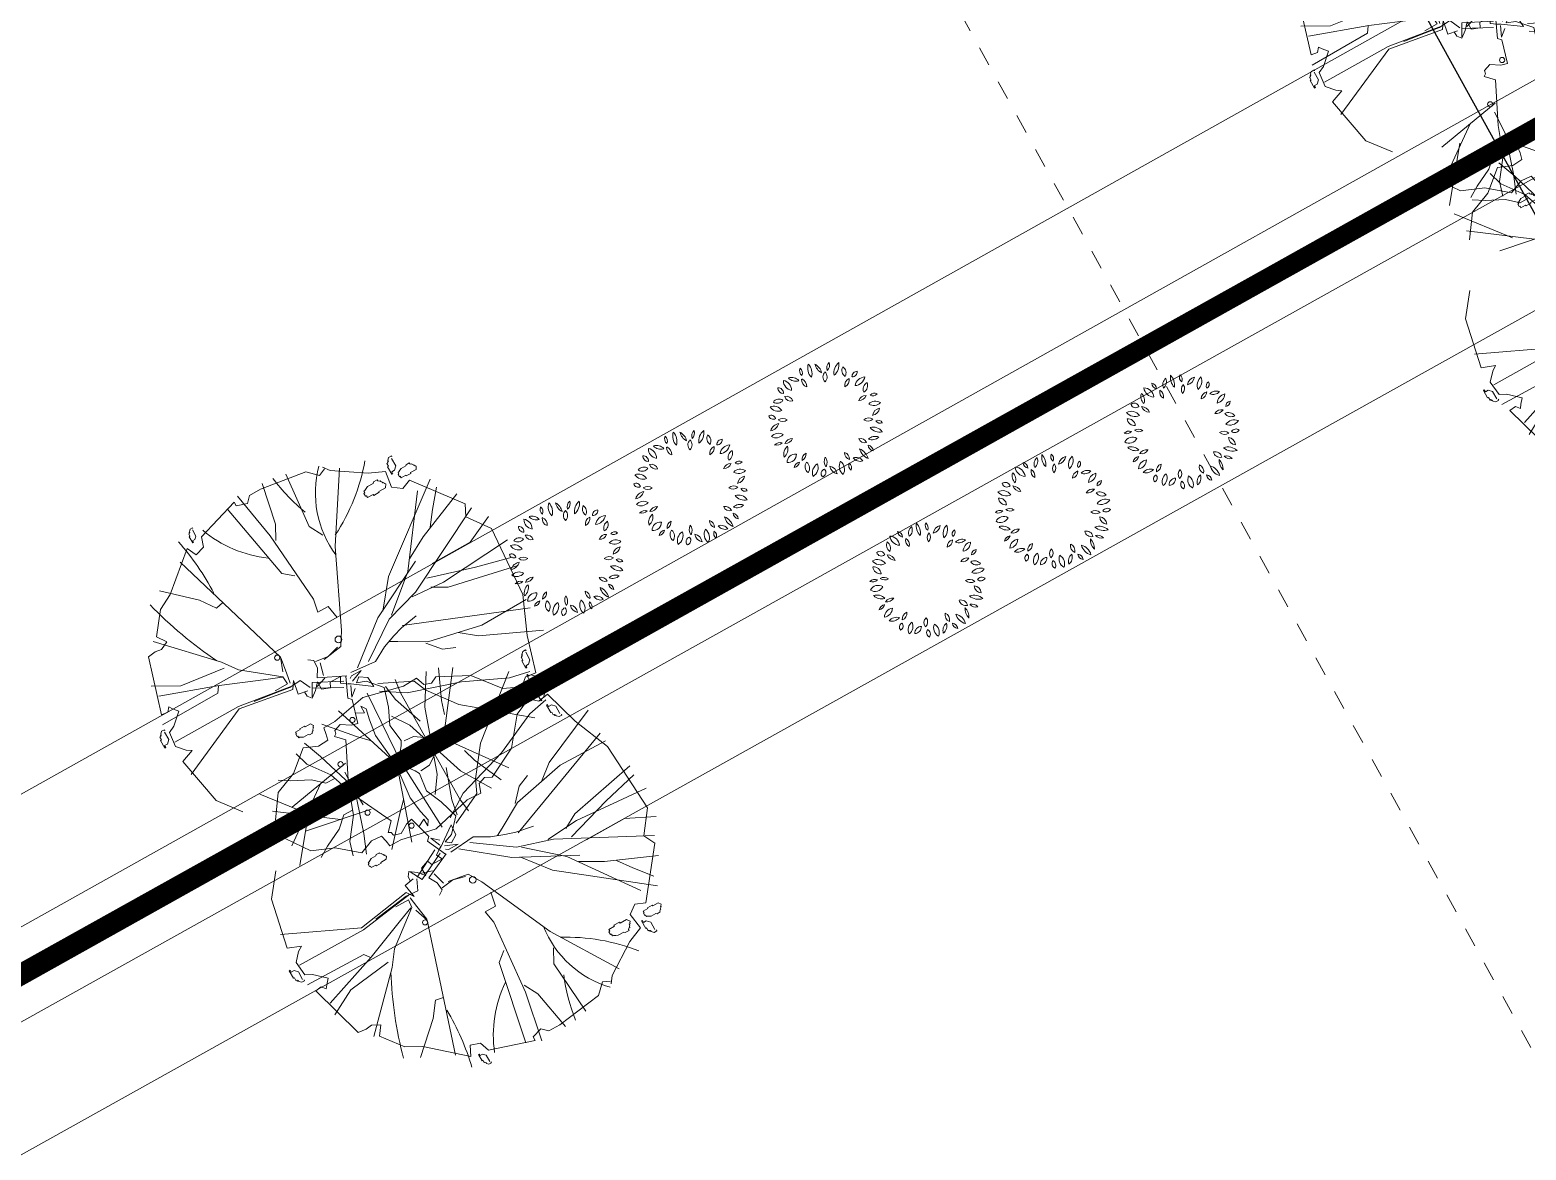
# Model space of a CAD drawing. Header units: millimetres. Extents: x 567980 to 569372, y 2065777 to 2066674.
# Drawn here: x 569096.99 to 569104.72, y 2066410.53 to 2066416.32 of the extents above; entities that cross this region are included whole.
import ezdxf

# ---------------------------------------------------------------- set-up
doc = ezdxf.new("R2010")
doc.units = ezdxf.units.MM
doc.linetypes.add('CENTER', pattern=[3, 1.5, -0.5, 0.5, -0.5])
doc.linetypes.add('HIDDEN', pattern=[0.75, 0.5, -0.25])
for name, color, linetype, lineweight in [('A-TUONG', 255, 'Continuous', 35), ('boDnv', 54, 'Continuous', 25), ('E- RANH GIOI', 1, 'CENTER', 13), ('i_Cay', 114, 'Continuous', 13), ('LD-THAY', 9, 'Continuous', 13)]:
    doc.layers.add(name, color=color, linetype=linetype, lineweight=lineweight)
for name, color, linetype in [('ChiaLo', 128, 'CENTER'), ('loKBT', 42, 'Continuous'), ('RANHGIOI', 2, 'HIDDEN')]:
    doc.layers.add(name, color=color, linetype=linetype)
doc.styles.add('rms', font='romans.shx', dxfattribs={"width": 0.7, "bigfont": 'vns.shx'})
doc.linetypes.add('ADL', pattern='A,0.125,-0.15,["++",rms,S=0.5,R=0,X=0,Y=-0.2245],-1.35,1.125', length=2.75)

# ---------------------------------------------------------------- blocks, each defined once
blk = doc.blocks.new('NEN')
at = {"layer": 'boDnv', "color": 10, "linetype": 'ADL', "ltscale": 0.25}
blk.add_lwpolyline([(236.6221, -34.4495), (249.6893, -60.5762), (255.4751, -62.3599), (412.4207, 25.215), (414.1456, 31.2365), (400.0614, 56.7834), (394.0804, 58.4967), (238.5155, -28.3077)], close=True, dxfattribs=at)
at = {"layer": 'ChiaLo', "ltscale": 5}
blk.add_lwpolyline([(407.9785, 44.494), (242.2673, -47.972)], dxfattribs=at)
at = {"layer": 'loKBT'}
for points in [[(400.7364, 57.6302), (393.9562, 59.5726), (380.5462, 52.0898), (390.2916, 34.6248), (407.9785, 44.494)], [(415.2206, 31.3578), (407.9785, 44.494), (390.2916, 34.6248), (400.037, 17.1598), (413.2683, 24.5428)]]:
    blk.add_lwpolyline(points, close=True, dxfattribs=at)
at = {"layer": 'RANHGIOI', "color": 1, "ltscale": 9, "const_width": 1}
blk.add_lwpolyline([(-499.2713, -471.6361), (-50.4799, -321.0239, 0.050684), (130.425, -239.1351), (301.3186, -139.8425), (460.0003, -51.299, 0.006594), (435.293, -5.0509), (303.0785, 234.7692), (284.6716, 225.0765), (-55.9928, 76.586), (-56.8387, 76.2232, -0.005137), (-90.7429, 62.0928)], format="xyb", dxfattribs=at)
blk = doc.blocks.new('BT-01')
at = {"layer": 'E- RANH GIOI', "ltscale": 0.05}
blk.add_line((8003672.3, 959812), (7814005.9, 959899.6), dxfattribs=at)
at = {"layer": 'E- RANH GIOI', "color": 5, "ltscale": 0.05, "true_color": 0x0000fa}
blk.add_lwpolyline([(7817633, 973558), (7821118.3, 976886.1), (7997537.8, 976804.6), (8000749, 973574), (8000595.6, 946074.5), (7997326.6, 942825.2), (7819373.9, 942907.4), (7816376.1, 946046.8)], close=True, dxfattribs=at)
at = {"layer": 'loKBT'}
for points in [[(8003755.9, 974804.4), (7998786.3, 979804), (7983437.7, 979811.1), (7983428.5, 959821.4), (8003672.3, 959812)], [(8003588.7, 944819.6), (8003672.3, 959812), (7983428.5, 959821.4), (7983419.3, 939831.6), (7998563.4, 939824.6)]]:
    blk.add_lwpolyline(points, close=True, dxfattribs=at)
blk = doc.blocks.new('mb-cay34')
for p, q in [((-140.5, 547.3), (-262.1, 817.2)), ((-246.9, 741.1), (-76, 813.4)), ((68.4, 269.9), (-144.3, 813.4)), ((-106.4, 585.3), (-102.6, 817.2)), ((-76, 813.4), (254.5, 836.2)), ((117.7, 535.9), (49.4, 859)), ((136.7, 687.9), (95, 855.2)), ((148.1, 528.3), (174.7, 874.2)), ((246.9, 722.1), (307.7, 851.4)), ((254.5, 836.2), (357, 760.1)), ((-472.5, 721.9), (-472.5, 746.2)), ((-472.5, 746.2), (-468.4, 746.2)), ((-456.3, 782.7), (-468.4, 774.6)), ((-468.4, 746.2), (-468.4, 774.6)), ((-456.3, 782.7), (-452.2, 778.7)), ((-452.2, 778.7), (-448.2, 778.7)), ((-448.2, 778.7), (-448.2, 774.6)), ((-448.2, 774.6), (-444.1, 774.6)), ((-444.1, 774.6), (-440, 770.6)), ((-440, 770.6), (-436, 770.6)), ((-436, 770.6), (-436, 766.5)), ((-436, 766.5), (-431.9, 762.5)), ((-431.9, 762.5), (-427.9, 762.5)), ((-427.9, 746.2), (-431.9, 742.2)), ((-427.9, 762.5), (-427.9, 746.2)), ((170.9, 395.3), (379.8, 802)), ((357, 760.1), (410.2, 786.7)), ((372.2, 547.3), (467.2, 775.3)), ((410.2, 786.7), (626.7, 619.5)), ((-515.8, 680), (-528, 667.8)), ((-483.4, 680), (-515.8, 680)), ((-479.3, 684), (-475.3, 684)), ((-475.3, 684), (-475.3, 671.8)), ((-468.4, 721.9), (-472.5, 721.9)), ((-468.4, 697.5), (-468.4, 721.9)), ((-460.3, 697.5), (-468.4, 697.5)), ((-460.3, 693.5), (-460.3, 697.5)), ((-448.2, 693.5), (-460.3, 693.5)), ((-448.2, 697.5), (-448.2, 693.5)), ((-440, 697.5), (-448.2, 697.5)), ((-436, 709.7), (-440, 701.6)), ((-440, 701.6), (-440, 697.5)), ((-431.9, 717.8), (-436, 709.7)), ((-431.9, 742.2), (-431.9, 717.8)), ((-414, 691.7), (-246.9, 741.1)), ((-406.4, 642.3), (-414, 691.7)), ((-349.1, 697.8), (-363.7, 683.2)), ((-363.7, 683.2), (-363.7, 668.6)), ((-310.2, 697.8), (-349.1, 697.8)), ((-315, 678.3), (-315, 673.5)), ((-310.2, 678.3), (-315, 678.3)), ((-300.4, 688.1), (-310.2, 678.3)), ((-305.3, 702.7), (-300.4, 702.7)), ((-300.4, 702.7), (-300.4, 688.1)), ((201.3, 471.3), (136.7, 687.9)), ((246.9, 524.5), (246.9, 722.1)), ((292.5, 323.1), (584.9, 703.1)), ((459.6, 646.1), (539.4, 710.7)), ((-536.1, 655.6), (-536.1, 651.5)), ((-528, 655.6), (-536.1, 655.6)), ((-503.7, 651.5), (-536.1, 651.5)), ((-535.6, 528.3), (-486.2, 638.5)), ((-528, 667.8), (-528, 655.6)), ((-503.7, 655.6), (-503.7, 651.5)), ((-491.5, 655.6), (-503.7, 655.6)), ((-487.5, 659.7), (-491.5, 659.7)), ((-491.5, 659.7), (-491.5, 655.6)), ((-483.4, 663.7), (-487.5, 663.7)), ((-487.5, 663.7), (-487.5, 659.7)), ((-486.2, 638.5), (-433, 611.9)), ((-475.3, 671.8), (-483.4, 663.7)), ((-433, 611.9), (-406.4, 642.3)), ((-376, 577.7), (-395, 672.7)), ((-373.4, 668.6), (-373.4, 663.7)), ((-363.7, 668.6), (-373.4, 668.6)), ((-334.5, 663.7), (-373.4, 663.7)), ((-334.5, 668.6), (-334.5, 663.7)), ((-319.9, 668.6), (-334.5, 668.6)), ((-319.9, 673.5), (-319.9, 668.6)), ((-315, 673.5), (-319.9, 673.5)), ((269.7, 410.5), (566, 627.1)), ((395, 596.7), (459.6, 646.1)), ((626.7, 619.5), (607.7, 573.9)), ((649.8, 615.8), (649.8, 640.2)), ((649.8, 640.2), (653.8, 640.2)), ((653.8, 615.8), (649.8, 615.8)), ((666, 676.7), (653.8, 668.6)), ((653.8, 640.2), (653.8, 668.6)), ((653.8, 591.5), (653.8, 615.8)), ((666, 676.7), (670, 672.6)), ((670, 672.6), (674.1, 672.6)), ((674.1, 672.6), (674.1, 668.6)), ((674.1, 668.6), (678.2, 668.6)), ((678.2, 668.6), (682.2, 664.5)), ((682.2, 664.5), (686.3, 664.5)), ((686.3, 664.5), (686.3, 660.5)), ((686.3, 660.5), (690.3, 656.4)), ((690.3, 611.8), (686.3, 603.6)), ((690.3, 656.4), (694.4, 656.4)), ((694.4, 640.2), (690.3, 636.1)), ((690.3, 636.1), (690.3, 611.8)), ((694.4, 656.4), (694.4, 640.2)), ((-368.4, 319.3), (-588.7, 589.1)), ((-284.9, 380.1), (-376, 577.7)), ((-83.6, 475.1), (-140.5, 547.3)), ((-53.2, 334.5), (-106.4, 585.3)), ((315.3, 444.7), (372.2, 547.3)), ((607.7, 573.9), (638.1, 532.1)), ((638.1, 532.1), (714.1, 543.5)), ((661.9, 591.5), (653.8, 591.5)), ((661.9, 587.4), (661.9, 591.5)), ((674.1, 587.4), (661.9, 587.4)), ((682.2, 591.5), (674.1, 591.5)), ((674.1, 591.5), (674.1, 587.4)), ((686.3, 603.6), (682.2, 595.5)), ((682.2, 595.5), (682.2, 591.5)), ((698.4, 567.5), (688.6, 567.5)), ((688.6, 567.5), (688.6, 562.7)), ((727.6, 562.7), (688.6, 562.7)), ((713, 596.7), (698.4, 582.1)), ((698.4, 582.1), (698.4, 567.5)), ((751.9, 596.7), (713, 596.7)), ((714.1, 543.5), (744.5, 471.3)), ((742.2, 567.5), (727.6, 567.5)), ((727.6, 567.5), (727.6, 562.7)), ((747, 572.4), (742.2, 572.4)), ((742.2, 572.4), (742.2, 567.5)), ((751.9, 577.3), (747, 577.3)), ((747, 577.3), (747, 572.4)), ((761.6, 587), (751.9, 577.3)), ((756.8, 601.6), (761.6, 601.6)), ((761.6, 601.6), (761.6, 587)), ((-657.1, 429.5), (-535.6, 528.3)), ((155.7, 467.5), (117.7, 535.9)), ((159.5, 372.5), (148.1, 528.3)), ((664.4, 517.2), (649.8, 507.4)), ((649.8, 473.4), (649.8, 507.4)), ((664.4, 517.2), (669.3, 512.3)), ((669.3, 512.3), (674.2, 512.3)), ((674.2, 512.3), (674.2, 507.4)), ((674.2, 507.4), (679, 507.4)), ((679, 507.4), (683.9, 502.6)), ((683.9, 502.6), (688.8, 502.6)), ((688.8, 502.6), (688.8, 497.7)), ((688.8, 497.7), (693.6, 492.8)), ((693.6, 492.8), (698.5, 492.8)), ((698.5, 492.8), (698.5, 473.4)), ((-729.3, 288.9), (-657.1, 429.5)), ((-114, 376.3), (-136.7, 433.3)), ((132.9, 250.8), (269.7, 410.5)), ((151.9, 190), (292.5, 463.7)), ((645, 444.1), (645, 473.4)), ((645, 473.4), (649.8, 473.4)), ((649.8, 444.1), (645, 444.1)), ((649.8, 414.9), (649.8, 444.1)), ((659.6, 414.9), (649.8, 414.9)), ((659.6, 410.1), (659.6, 414.9)), ((674.2, 410.1), (659.6, 410.1)), ((683.9, 414.9), (674.2, 414.9)), ((674.2, 414.9), (674.2, 410.1)), ((688.8, 429.5), (683.9, 419.8)), ((683.9, 419.8), (683.9, 414.9)), ((693.6, 439.3), (688.8, 429.5)), ((698.5, 473.4), (693.6, 468.5)), ((693.6, 468.5), (693.6, 439.3)), ((744.5, 471.3), (839.4, 326.9)), ((-478.6, 190), (-729.3, 376.3)), ((-208.9, 140.6), (-284.9, 380.1)), ((-53.2, 323.1), (-114, 376.3)), ((60.8, 262.2), (76, 345.9)), ((121.5, 231.8), (170.9, 395.3)), ((528, 178.6), (828, 368.7)), ((-622.9, 258.4), (-759.7, 319.3)), ((-714.1, 258.4), (-729.3, 288.9)), ((-239.3, 220.4), (-368.4, 319.3)), ((15.2, 216.6), (-53.2, 334.5)), ((167.1, 224.2), (292.5, 323.1)), ((839.4, 326.9), (869.8, 304.1)), ((858.4, 307.9), (843.2, 273.7)), ((843.2, 273.7), (888.8, 228)), ((-634.3, 178.6), (-771.1, 262.2)), ((-767.3, 209), (-725.5, 224.2)), ((-763.5, 140.6), (-767.3, 209)), ((-725.5, 224.2), (-714.1, 258.4)), ((-562.2, 239.4), (-622.9, 258.4)), ((-178.5, 193.8), (-239.3, 220.4)), ((0, 57), (121.5, 231.8)), ((34.2, 182.4), (15.2, 216.6)), ((22.8, 152), (45.6, 212.8)), ((45.6, 212.8), (60.8, 262.2)), ((888.8, 228), (919.2, 11.4)), ((-809.1, -45.6), (-763.5, 140.6)), ((-341.9, 79.8), (-634.3, 178.6)), ((-395, 68.4), (-478.6, 190)), ((-140.5, 34.2), (-208.9, 140.6)), ((-106.4, 45.6), (-178.5, 193.8)), ((-15.2, 83.6), (22.8, 152)), ((0, 0), (151.9, 190)), ((182.3, 19), (528, 178.6)), ((600.1, 155.8), (664.7, 121.6)), ((664.7, 121.6), (923, 144.4)), ((-744.5, 114), (-809.1, 121.6)), ((-729.3, 79.8), (-801.5, 68.4)), ((-493.8, 114), (-744.5, 114)), ((-588.7, 129.2), (-729.3, 79.8)), ((-391.2, 22.8), (-395, 68.4)), ((-265.9, 26.6), (-341.9, 79.8)), ((-3.8, -38), (-15.2, 83.6)), ((-402.6, 0), (-486.2, -64.6)), ((-383.6, 11.4), (-402.6, 0)), ((-300.1, 0), (-383.6, 11.4)), ((-224.1, 34.2), (-300.1, 0)), ((-136.7, 60.8), (-224.1, 34.2)), ((-72.2, 3.8), (-136.7, 60.8)), ((-110.2, 22.8), (-60.8, 19)), ((-41.8, -72.2), (-110.2, 22.8)), ((-57, -38), (-72.2, 3.8)), ((-60.8, 19), (-38, -15.2)), ((-41.8, -49.4), (-19, 7.6)), ((-19, 7.6), (-19, -41.8)), ((121.5, -19), (182.3, 19)), ((243.1, 30.4), (307.7, 19)), ((307.7, 19), (307.7, -34.2)), ((748.3, -7.6), (938.2, 30.4)), ((919.2, 11.4), (919.2, -45.6)), ((-455.8, -38), (-816.6, -19)), ((-774.9, -209), (-809.1, -45.6)), ((-755.9, -57), (-778.7, -72.2)), ((-706.5, -68.4), (-755.9, -57)), ((-486.2, -64.6), (-524.2, -68.4)), ((-103.7, -87.2), (-75.9, -55.7)), ((-55.3, -66.2), (-103.7, -87.2)), ((-7.6, -64.6), (-98.8, -106.4)), ((-38, -15.2), (-57, -38)), ((-49.8, -64.2), (-23.2, -102.2)), ((-19, -41.8), (-26.6, -53.2)), ((-7.5, -60.8), (49.5, -182.4)), ((106.4, -114), (121.5, -19)), ((110.2, -91.2), (125.3, -34.2)), ((307.7, -34.2), (368.4, -22.8)), ((368.4, -22.8), (714.1, -53.2)), ((501.4, -45.6), (539.4, -91.2)), ((683.7, -41.8), (748.3, -7.6)), ((714.1, -53.2), (942, -95)), ((919.2, -45.6), (892.6, -72.2)), ((-512.8, -72.2), (-809.1, -171)), ((-778.7, -72.2), (-744.5, -72.2)), ((-744.5, -72.2), (-763.5, -110.2)), ((-630.5, -79.8), (-706.5, -68.4)), ((-622.9, -110.2), (-668.5, -155.8)), ((-524.2, -68.4), (-630.5, -79.8)), ((-114, -91.2), (-220.3, -121.6)), ((-220.3, -121.6), (-212.7, -152)), ((-98.8, -106.4), (-114, -91.2)), ((-47.9, -97.4), (20.4, -226.6)), ((-23.2, -102.2), (3.4, -87)), ((-22.8, -83.6), (41.8, -212.8)), ((3.4, -87), (3.4, -140.2)), ((117.7, -152), (110.2, -91.2)), ((539.4, -91.2), (915.4, -163.4)), ((926.8, -121.6), (862.2, -326.9)), ((892.6, -72.2), (907.8, -121.6)), ((907.8, -121.6), (926.8, -121.6)), ((-668.5, -155.8), (-793.9, -266.1)), ((-212.7, -152), (-186.1, -193.8)), ((-186.1, -193.8), (-197.5, -228)), ((3.4, -140.2), (-19.4, -151.6)), ((-19.4, -151.6), (-4.2, -189.7)), ((-4.2, -189.7), (33.8, -189.7)), ((33.8, -189.7), (3.4, -216.3)), ((30.4, -152), (15.2, -201.4)), ((45.6, -152), (102.6, -136.8)), ((49.5, -182.4), (87.5, -159.6)), ((87.5, -159.6), (125.5, -155.8)), ((125.5, -155.8), (140.7, -178.6)), ((-774.9, -266.1), (-774.9, -209)), ((-748.3, -269.9), (-774.9, -266.1)), ((-717.9, -277.5), (-748.3, -269.9)), ((-258.3, -205.2), (-444.4, -296.5)), ((-349.4, -258.4), (-406.4, -566.3)), ((-220.3, -243.2), (-258.3, -205.2)), ((-212.7, -231.8), (-220.3, -243.2)), ((-197.5, -228), (-212.7, -231.8)), ((3.4, -216.3), (-19.4, -246.7)), ((-19.4, -246.7), (-0.4, -261.9)), ((41.8, -212.8), (-15.2, -243.2)), ((-0.4, -261.9), (22.4, -261.9)), ((19, -247), (26.6, -292.7)), ((26.6, -231.8), (76, -254.6)), ((76, -254.6), (72.2, -311.7)), ((-807.4, -302.2), (-819.6, -310.3)), ((-819.6, -338.7), (-819.6, -310.3)), ((-807.4, -302.2), (-803.3, -306.3)), ((-803.3, -306.3), (-799.3, -306.3)), ((-799.3, -306.3), (-799.3, -310.3)), ((-799.3, -310.3), (-795.2, -310.3)), ((-795.2, -310.3), (-791.2, -314.4)), ((-791.2, -314.4), (-787.1, -314.4)), ((-787.1, -314.4), (-787.1, -318.4)), ((-787.1, -318.4), (-783.1, -322.5)), ((-783.1, -322.5), (-779, -322.5)), ((-779, -322.5), (-779, -338.7)), ((-740.7, -391.5), (-714.1, -326.9)), ((-714.1, -326.9), (-717.9, -277.5)), ((-490, -285.1), (-668.5, -342.1)), ((-444.4, -296.5), (-573.6, -342.1)), ((-550.8, -334.5), (-550.8, -380.1)), ((-383.6, -281.3), (-490, -285.1)), ((26.6, -292.7), (91.2, -281.3)), ((91.2, -281.3), (57, -304.1)), ((57, -304.1), (98.8, -558.7)), ((72.2, -292.7), (110.2, -554.9)), ((72.2, -311.7), (83.6, -391.5)), ((87.4, -300.3), (136.7, -292.7)), ((91.2, -311.7), (129.1, -315.5)), ((91.2, -376.3), (91.2, -311.7)), ((129.1, -315.5), (254.5, -475.1)), ((129.1, -319.3), (155.7, -387.7)), ((136.7, -292.7), (208.9, -281.3)), ((148.1, -304.1), (212.7, -281.3)), ((212.7, -281.3), (809.1, -467.5)), ((862.2, -326.9), (816.6, -342.1)), ((-823.6, -338.7), (-819.6, -338.7)), ((-823.6, -363.1), (-823.6, -338.7)), ((-819.6, -363.1), (-823.6, -363.1)), ((-819.6, -387.4), (-819.6, -363.1)), ((-811.5, -387.4), (-819.6, -387.4)), ((-811.5, -391.5), (-811.5, -387.4)), ((-799.3, -391.5), (-811.5, -391.5)), ((-799.3, -387.4), (-799.3, -391.5)), ((-791.2, -387.4), (-799.3, -387.4)), ((-787.1, -375.3), (-791.2, -383.4)), ((-791.2, -383.4), (-791.2, -387.4)), ((-783.1, -367.1), (-787.1, -375.3)), ((-779, -338.7), (-783.1, -342.8)), ((-783.1, -342.8), (-783.1, -367.1)), ((-668.5, -342.1), (-755.9, -376.3)), ((-660.9, -486.5), (-740.7, -391.5)), ((-573.6, -342.1), (-668.5, -414.3)), ((-550.8, -380.1), (-596.3, -429.5)), ((-376, -402.9), (-558.4, -653.7)), ((83.6, -391.5), (95, -482.7)), ((155.7, -387.7), (235.5, -585.3)), ((554.6, -387.7), (547, -425.7)), ((816.6, -342.1), (801.5, -387.7)), ((801.5, -387.7), (847, -410.5)), ((856.9, -371.4), (856.9, -375.5)), ((865, -371.4), (856.9, -371.4)), ((889.3, -375.5), (856.9, -375.5)), ((877.1, -347.1), (865, -359.3)), ((865, -359.3), (865, -371.4)), ((909.6, -347.1), (877.1, -347.1)), ((889.3, -371.4), (889.3, -375.5)), ((901.5, -371.4), (889.3, -371.4)), ((901.5, -367.4), (901.5, -371.4)), ((905.5, -367.4), (901.5, -367.4)), ((905.5, -363.3), (905.5, -367.4)), ((909.6, -363.3), (905.5, -363.3)), ((917.7, -355.2), (909.6, -363.3)), ((913.6, -343), (917.7, -343)), ((917.7, -343), (917.7, -355.2)), ((-668.5, -414.3), (-733.1, -433.3)), ((-596.3, -429.5), (-638.1, -513.1)), ((547, -425.7), (615.3, -475.1)), ((847, -410.5), (702.7, -577.7)), ((-638.1, -513.1), (-668.5, -562.5)), ((-619.1, -589.1), (-660.9, -486.5)), ((-429.2, -486.5), (-653.3, -665.1)), ((254.5, -475.1), (322.9, -524.5)), ((292.5, -528.3), (319.1, -737.3)), ((322.9, -524.5), (554.6, -748.7)), ((615.3, -475.1), (740.7, -611.9)), ((-516.6, -661.3), (-619.1, -589.1)), ((98.8, -558.7), (-53.2, -893.2)), ((110.2, -554.9), (110.2, -885.6)), ((208.9, -608.1), (205.1, -897)), ((235.5, -589.1), (208.9, -608.1)), ((235.5, -585.3), (326.7, -847.6)), ((702.7, -577.7), (664.7, -649.9)), ((664.7, -649.9), (566, -725.9)), ((319.1, -737.3), (383.6, -855.2)), ((524.2, -695.5), (505.2, -733.5)), ((505.2, -733.5), (509, -763.9)), ((566, -725.9), (524.2, -695.5)), ((-212.7, -851.4), (-315.3, -771.5)), ((224.1, -802), (174.7, -855.2)), ((246.9, -821), (224.1, -802)), ((505.2, -802), (246.9, -878)), ((509, -763.9), (505.2, -802)), ((15.2, -897), (-212.7, -851.4)), ((38, -836.2), (15.2, -897)), ((53.2, -859), (38, -836.2)), ((91.2, -893.2), (53.2, -859)), ((174.7, -855.2), (159.5, -885.6)), ((243.1, -847.6), (262.1, -832.4)), ((246.9, -878), (243.1, -847.6)), ((262.1, -832.4), (246.9, -821)), ((159.5, -885.6), (91.2, -893.2)), ((118.7, -933.8), (108.9, -933.8)), ((108.9, -933.8), (108.9, -938.7)), ((147.8, -938.7), (108.9, -938.7)), ((133.2, -904.6), (118.7, -919.2)), ((118.7, -919.2), (118.7, -933.8)), ((172.2, -904.6), (133.2, -904.6)), ((162.4, -933.8), (147.8, -933.8)), ((147.8, -933.8), (147.8, -938.7)), ((167.3, -928.9), (162.4, -928.9)), ((162.4, -928.9), (162.4, -933.8)), ((172.2, -924.1), (167.3, -924.1)), ((167.3, -924.1), (167.3, -928.9)), ((181.9, -914.3), (172.2, -924.1)), ((177, -899.7), (181.9, -899.7)), ((181.9, -899.7), (181.9, -914.3))]:
    blk.add_line(p, q)
for centre, radius in [((154.1, -13.1), 15.3), ((-194.7, -135.6), 11.7), ((-343.1, -280.4), 11.7), ((217.2, -295.2), 11.7)]:
    blk.add_circle(centre, radius)
for centre, radius, start, end in [((1370.9, -207.9), 898.1, 129.35454, 152.60919), ((554.4, 627.1), 467.6, 262.5537, 314.33753), ((1051.9, 958.4), 882.6, 248.56219, 262.35164), ((1080.7, 206.7), 550.5, 215.14999, 249.18413), ((647.6, -1519.7), 1117.4, 77.33522, 91.85052), ((1164.8, 1073.5), 1812.8, 242.86443, 255.35386)]:
    blk.add_arc(centre, radius, start, end)
blk = doc.blocks.new('mb-cay40')
at = {"color": 0, "linetype": 'ByBlock'}
for centre, radius, start, end in [((-136, 737), 62.9, 125.4093, 202.7101), ((-231, 764), 62.9, 305.4093, 22.7101), ((16, 684), 137, 133.8117, 194.3077), ((-211, 749), 137, 313.8117, 14.3077), ((-554, 556), 69.9, 25.4537, 116.6852), ((-427, 694), 54.1, 146.8151, 244.0193), ((-496, 675), 54.1, 326.8151, 64.0193), ((-300, 710), 100, 149.4737, 231.7586), ((-448, 683), 100, 329.4737, 51.7586), ((-231, 779), 98.1, 192.306, 259.6849), ((-344, 662), 98.1, 12.306, 79.6849), ((-148, 638), 79.7, 145.5248, 220.8327), ((-273, 631), 79.7, 325.5248, 40.8327), ((113, 711), 137, 163.4642, 212.7906), ((49, 562), 68.8, 103.8914, 198.9039), ((-134, 676), 137, 343.4642, 32.7906), ((-33, 607), 68.8, 283.8914, 18.9039), ((138, 616), 80.6, 104.1004, 168.465), ((40, 710), 80.6, 284.1004, 348.465), ((230, 506), 141, 100.3005, 160.4476), ((72, 692), 141, 280.3005, 340.4476), ((-654, 503), 44.2, 163.4933, 274.4697), ((-693, 471), 44.2, 343.4933, 94.4697), ((-542, 597), 98.1, 183.3189, 263.1904), ((-651, 494), 98.1, 3.3189, 83.1904), ((-522, 648), 69.9, 205.4537, 296.6852), ((-390, 597), 66.9, 168.8066, 257.6391), ((-470, 545), 66.9, 348.8066, 77.6391), ((260, 521), 76.9, 122.5817, 207.18), ((150, 551), 76.9, 302.5817, 27.18), ((300, 426), 53.5, 59.9815, 155.6676), ((278, 494), 53.5, 239.9815, 335.6676), ((-743, 226), 96, 30.9482, 110.5784), ((-695, 365), 96, 210.9482, 290.5784), ((-680, 301), 102, 69.7201, 135.6489), ((-718, 468), 102, 249.7201, 315.6489), ((-620, 357), 75.8, 22.5723, 98.3335), ((-561, 461), 75.8, 202.5723, 278.3335), ((213, 369), 79.6, 86.0282, 161.3698), ((143, 474), 79.6, 266.0282, 341.3698), ((320, 284), 110, 64.7353, 140.5781), ((282, 453), 110, 244.7353, 320.5781), ((359, 242), 79.1, 90.2529, 173.5221), ((280, 330), 79.1, 270.2529, 353.5221), ((-767, 152), 75.6, 44.2576, 108.5927), ((-736, 277), 75.6, 224.2576, 288.5927), ((-638, 119), 83.9, 60.5095, 129.292), ((-649, 257), 83.9, 240.5095, 309.292), ((243, 141), 78, 58.8748, 131.2135), ((232, 267), 78, 238.8748, 311.2135), ((344, 142), 53.6, 28.1981, 112.1918), ((371, 217), 53.6, 208.1981, 292.1918), ((-787, 176), 111, 280.8762, 345.4479), ((-659, 40), 111, 100.8762, 165.4479), ((-690, -39), 87.4, 54.9745, 151.3792), ((-716, 74), 87.4, 234.9745, 331.3792), ((159, -75), 77.3, 28.8072, 103.9199), ((208, 37), 77.3, 208.8072, 283.9199), ((314, -59), 90.4, 71.3712, 141.7535), ((272, 83), 90.4, 251.3712, 321.7535), ((293, 25), 97.6, 29.1952, 106.7189), ((350, 166), 97.6, 209.1952, 286.7189), ((-675, -123), 70, 71.8192, 140.0818), ((-707, -12), 70, 251.8192, 320.0818), ((-557, -163), 78, 113.4753, 203.456), ((-660, -123), 78, 293.4753, 23.456), ((-617, 21), 75, 267.1724, 337.2365), ((-551, -83), 75, 87.1724, 157.2365), ((-342, -221), 95.9, 122.8873, 186.7253), ((-489, -152), 95.9, 302.8873, 6.7253), ((-19, -211), 70.3, 353.65, 74.6514), ((70, -151), 70.3, 173.65, 254.6514), ((133, -213), 116, 6.5487, 76.8911), ((275, -87), 116, 186.5487, 256.8911), ((243, -118), 50.7, 359.2557, 87.6287), ((296, -68), 50.7, 179.2557, 267.6287), ((-605, -147), 107, 271.6328, 352.0268), ((-496, -269), 107, 91.6328, 172.0268), ((-473, -294), 49.3, 76.5419, 193.4774), ((-509, -257), 49.3, 256.5419, 13.4774), ((-314, -281), 91.1, 159.117, 230.3606), ((-457, -318), 91.1, 339.117, 50.3606), ((-220, -348), 109, 122.117, 201.7275), ((-379, -297), 109, 302.117, 21.7275), ((-133, -236), 75.4, 148.7877, 221.5977), ((-253, -247), 75.4, 328.7877, 41.5977), ((-160, -372), 84.6, 5.3196, 80.419), ((-61, -281), 84.6, 185.3196, 260.419), ((100, -278), 148, 165.2071, 218.3217), ((-159, -332), 148, 345.2071, 38.3217), ((110, -276), 64.3, 156.7754, 231.288), ((11, -301), 64.3, 336.7754, 51.288), ((113, -290), 96.7, 38.6962, 106.2415), ((162, -137), 96.7, 218.6962, 286.2415), ((-170, -364), 62.5, 129.7475, 206.0709), ((-267, -343), 62.5, 309.7475, 26.0709)]:
    blk.add_arc(centre, radius, start, end, dxfattribs=at)

msp = doc.modelspace()

# ---------------------------------------------------------------- linework, layer by layer
at = {"layer": 'RANHGIOI', "color": 1, "ltscale": 9, "const_width": 1}
msp.add_lwpolyline([(568198.2095, 2065900.0612), (568647.0009, 2066050.6734, 0.050684), (568827.9057, 2066132.5622), (568998.7993, 2066231.8547), (569157.481, 2066320.3983, 0.006594), (569132.7737, 2066366.6464), (569000.5592, 2066606.4665), (568982.1524, 2066596.7738), (568641.4879, 2066448.2832), (568640.6421, 2066447.9205, -0.005137), (568606.7378, 2066433.7901)], format="xyb", dxfattribs=at)

# ---------------------------------------------------------------- next in the draw order: block references
at = {"layer": 'boDnv'}
msp.add_blockref('NEN', (568697.4807, 2066371.6973), dxfattribs=at)

# ---------------------------------------------------------------- next in the draw order: linework, layer by layer
at = {"layer": 'A-TUONG', "elevation": -0.0003}
for points in [[(569087.7055, 2066406.261), (569105.3715, 2066416.1469), (569098.1361, 2066429.2687), (569091.3545, 2066431.2179), (569077.9476, 2066423.7074), (569087.7055, 2066406.261)], [(569087.7055, 2066406.261), (569105.3715, 2066416.1469), (569098.1361, 2066429.2687), (569091.3545, 2066431.2179), (569077.9476, 2066423.7074), (569087.7055, 2066406.261)], [(569087.6935, 2066406.2825), (569105.373, 2066416.1442), (569112.63, 2066403.0335), (569110.6595, 2066396.2076), (569097.4353, 2066388.8272), (569087.6935, 2066406.2825)], [(569087.6935, 2066406.2825), (569105.373, 2066416.1442), (569112.63, 2066403.0335), (569110.6595, 2066396.2076), (569097.4353, 2066388.8272), (569087.6935, 2066406.2825)]]:
    msp.add_lwpolyline(points, dxfattribs=at)
at = {"layer": 'ChiaLo', "ltscale": 5, "elevation": -0.0003}
msp.add_lwpolyline([(569106.1337, 2066416.5688), (568939.6409, 2066323.655)], dxfattribs=at)
msp.add_lwpolyline([(569106.1337, 2066416.5688), (568939.6409, 2066323.655)], dxfattribs=at)
msp.add_lwpolyline([(569106.1337, 2066416.5688), (568939.6409, 2066323.655)], dxfattribs=at)
at = {"layer": 'E- RANH GIOI', "ltscale": 0.05, "const_width": 0.0999, "elevation": -0.0003}
for points in [[(569105.3715, 2066416.1469), (569087.7055, 2066406.261), (569077.9476, 2066423.7074), (569091.3545, 2066431.2179), (569098.1361, 2066429.2687)], [(569105.3715, 2066416.1469), (569087.7055, 2066406.261), (569077.9476, 2066423.7074), (569091.3545, 2066431.2179), (569098.1361, 2066429.2687)], [(569105.373, 2066416.1442), (569087.6935, 2066406.2825), (569097.4353, 2066388.8272), (569110.6595, 2066396.2076), (569112.63, 2066403.0335)], [(569105.373, 2066416.1442), (569087.6935, 2066406.2825), (569097.4353, 2066388.8272), (569110.6595, 2066396.2076), (569112.63, 2066403.0335)]]:
    msp.add_lwpolyline(points, close=True, dxfattribs=at)
at = {"layer": 'LD-THAY'}
msp.add_line((569088.0207, 2066407.3764, -0.0003), (569104.2095, 2066416.436, -0.0003), dxfattribs=at)
msp.add_line((569088.0207, 2066407.3764, -0.0003), (569104.2095, 2066416.436, -0.0003), dxfattribs=at)
at = {"layer": 'LD-THAY', "elevation": -0.0003}
for points in [[(569087.7055, 2066406.261), (569105.3715, 2066416.1469), (569098.1361, 2066429.2687), (569091.3545, 2066431.2179), (569077.9476, 2066423.7074), (569087.7055, 2066406.261)], [(569087.7055, 2066406.261), (569105.3715, 2066416.1469), (569098.1361, 2066429.2687), (569091.3545, 2066431.2179), (569077.9476, 2066423.7074), (569087.7055, 2066406.261)], [(569080.0923, 2066423.9679), (569079.7996, 2066424.4912), (569078.2469, 2066423.6228), (569087.7901, 2066406.5603), (569105.0598, 2066416.2244), (569104.1493, 2066417.8755)], [(569080.0923, 2066423.9679), (569079.7996, 2066424.4912), (569078.2469, 2066423.6228), (569087.7901, 2066406.5603), (569105.0598, 2066416.2244), (569104.1493, 2066417.8755)], [(569087.6935, 2066406.2825), (569105.373, 2066416.1442), (569112.63, 2066403.0335), (569110.6595, 2066396.2076), (569097.4353, 2066388.8272), (569087.6935, 2066406.2825)], [(569087.6935, 2066406.2825), (569105.373, 2066416.1442), (569112.63, 2066403.0335), (569110.6595, 2066396.2076), (569097.4353, 2066388.8272), (569087.6935, 2066406.2825)], [(569098.7814, 2066390.517), (569099.0736, 2066389.9933), (569097.5201, 2066389.1263), (569087.9927, 2066406.1977), (569105.2756, 2066415.8381), (569106.0088, 2066414.4746)], [(569098.7814, 2066390.517), (569099.0736, 2066389.9933), (569097.5201, 2066389.1263), (569087.9927, 2066406.1977), (569105.2756, 2066415.8381), (569106.0088, 2066414.4746)], [(569098.7814, 2066390.517), (569097.7515, 2066389.9422), (569088.8086, 2066405.9663), (569105.01, 2066415.0031), (569105.4685, 2066414.1647), (569105.9887, 2066414.4515)], [(569098.7814, 2066390.517), (569097.7515, 2066389.9422), (569088.8086, 2066405.9663), (569105.01, 2066415.0031), (569105.4685, 2066414.1647), (569105.9887, 2066414.4515)]]:
    msp.add_lwpolyline(points, dxfattribs=at)

# ---------------------------------------------------------------- next in the draw order: block references
at = {"layer": 'i_Cay', "extrusion": (0, 0, -1), "zscale": -0.001142244004148568}
for p, xscale, yscale, rotation in [((-569104.6278, 2066416.4345, 0.0003), 0.001142244004148569, 0.001142244004148569, 60.78133737564991), ((-569104.6278, 2066416.4345, 0.0003), 0.001142244004148569, 0.001142244004148569, 60.78133737564991), ((-569105.3798, 2066415.0887, 0.0003), -0.001142244004148568, 0.001142244004148568, 60.83430015879275), ((-569105.3798, 2066415.0887, 0.0003), -0.001142244004148568, 0.001142244004148568, 60.83430015879275), ((-569098.6869, 2066413.0239, 0.0003), 0.001142244004148569, 0.001142244004148569, 60.78133737564991), ((-569098.6869, 2066413.0239, 0.0003), 0.001142244004148569, 0.001142244004148569, 60.78133737564991), ((-569099.2093, 2066412.0888, 0.0003), -0.001142244004148568, 0.001142244004148568, 60.83430015879275), ((-569099.2093, 2066412.0888, 0.0003), -0.001142244004148568, 0.001142244004148568, 60.83430015879275)]:
    msp.add_blockref('mb-cay34', p, dxfattribs=dict(at, xscale=xscale, yscale=yscale, rotation=rotation))
at = {"layer": 'i_Cay'}
for p, xscale, yscale, zscale, rotation in [((569101.2414, 2066414.2704, -0.0003), 0.0004997317518149988, 0.0004997317518149988, 0.0004997317518149988, 29.2186626243501), ((569101.2414, 2066414.2704, -0.0003), 0.0004997317518149988, 0.0004997317518149988, 0.0004997317518149988, 29.2186626243501), ((569102.9849, 2066414.379, -0.0003), -0.0004997317518149991, 0.0004997317518149989, 0.0004997317518149989, 209.1656998412072), ((569102.9849, 2066414.379, -0.0003), -0.0004997317518149991, 0.0004997317518149989, 0.0004997317518149989, 209.1656998412072), ((569100.5436, 2066413.919, -0.0003), 0.0004997317518149988, 0.0004997317518149988, 0.0004997317518149988, 29.2186626243501), ((569100.5436, 2066413.919, -0.0003), 0.0004997317518149988, 0.0004997317518149988, 0.0004997317518149988, 29.2186626243501), ((569102.3198, 2066413.969, -0.0003), -0.0004997317518149991, 0.0004997317518149989, 0.0004997317518149989, 209.1656998412072), ((569102.3198, 2066413.969, -0.0003), -0.0004997317518149991, 0.0004997317518149989, 0.0004997317518149989, 209.1656998412072), ((569099.9005, 2066413.5536, -0.0003), 0.0004997317518149988, 0.0004997317518149988, 0.0004997317518149988, 29.2186626243501), ((569099.9005, 2066413.5536, -0.0003), 0.0004997317518149988, 0.0004997317518149988, 0.0004997317518149988, 29.2186626243501), ((569101.6716, 2066413.6129, -0.0003), -0.0004997317518149991, 0.0004997317518149989, 0.0004997317518149989, 209.1656998412072), ((569101.6716, 2066413.6129, -0.0003), -0.0004997317518149991, 0.0004997317518149989, 0.0004997317518149989, 209.1656998412072)]:
    msp.add_blockref('mb-cay40', p, dxfattribs=dict(at, xscale=xscale, yscale=yscale, zscale=zscale, rotation=rotation))
at = {"layer": 'loKBT', "xscale": 0.001000000000001394, "yscale": 0.001000000000001394, "zscale": 0.001000000000001394, "rotation": 29.19218123277868}
msp.add_blockref('BT-01', (562586.395, 2061674.5278, -0.0003), dxfattribs=at)
msp.add_blockref('BT-01', (562586.395, 2061674.5278, -0.0003), dxfattribs=at)

doc.saveas('drawing.dxf')
